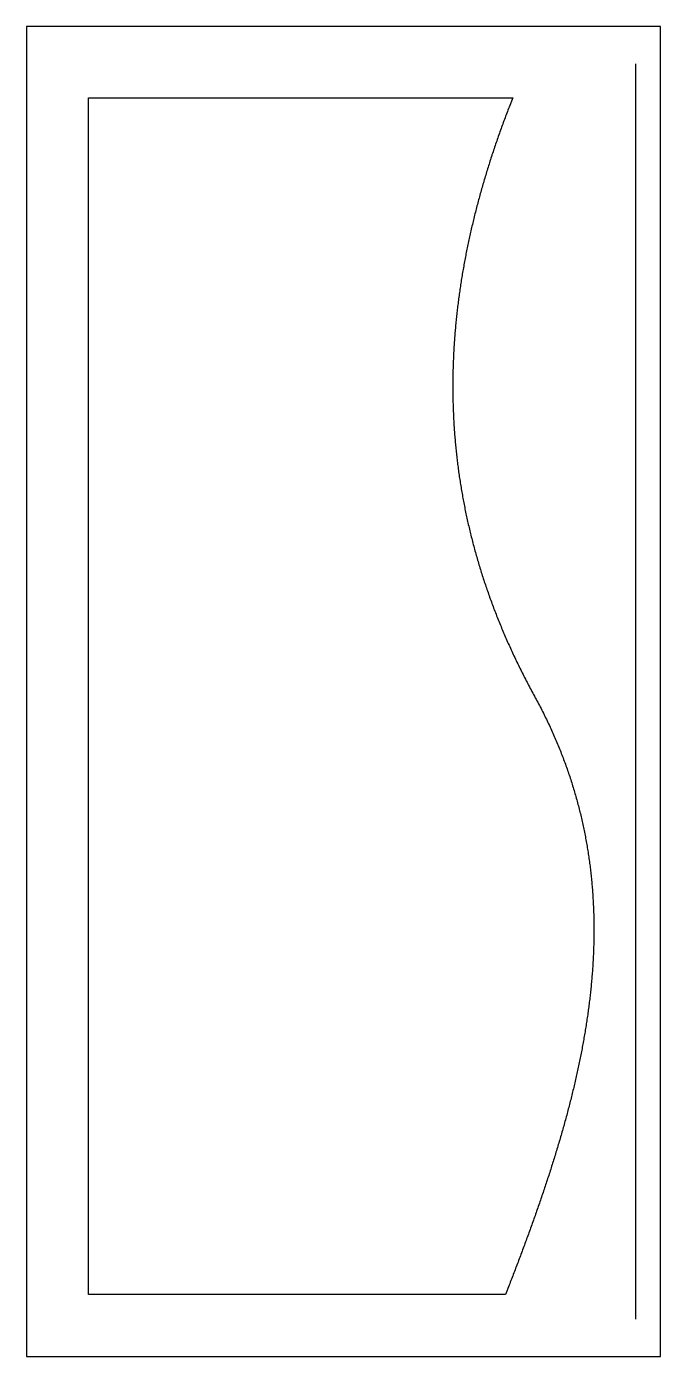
# Model space of a CAD drawing. Header units: millimetres. Extents: x 0 to 205, y 0 to 430.
import ezdxf

# ---------------------------------------------------------------- set-up
doc = ezdxf.new("R2010")
doc.units = ezdxf.units.MM
for name, color, linetype in [('CUT_P01_MAPLE', 3, 'CONTINUOUS'), ('REF_GRAIN', 8, 'CONTINUOUS'), ('REF_STOCK', 8, 'CONTINUOUS')]:
    doc.layers.add(name, color=color, linetype=linetype)

msp = doc.modelspace()

# ---------------------------------------------------------------- linework, layer by layer
at = {"layer": 'CUT_P01_MAPLE'}
msp.add_lwpolyline([(20, 20), (20, 23), (20, 23.5), (20, 24), (20, 24.5), (20, 25), (20, 25.5), (20, 26), (20, 26.5), (20, 27), (20, 27.5), (20, 28), (20, 28.5), (20, 29), (20, 29.5), (20, 30), (20, 30.5), (20, 31), (20, 31.5), (20, 32), (20, 32.5), (20, 33), (20, 33.5), (20, 34), (20, 34.5), (20, 35), (20, 35.5), (20, 36), (20, 36.5), (20, 37), (20, 37.5), (20, 38), (20, 38.5), (20, 39), (20, 39.5), (20, 40), (20, 40.5), (20, 41), (20, 41.5), (20, 42), (20, 42.5), (20, 43), (20, 43.5), (20, 44), (20, 44.5), (20, 45), (20, 45.5), (20, 46), (20, 46.5), (20, 47), (20, 47.5), (20, 48), (20, 48.5), (20, 49), (20, 49.5), (20, 50), (20, 50.5), (20, 51), (20, 51.5), (20, 52), (20, 52.5), (20, 53), (20, 53.5), (20, 54), (20, 54.5), (20, 55), (20, 55.5), (20, 56), (20, 56.5), (20, 57), (20, 57.5), (20, 58), (20, 58.5), (20, 59), (20, 59.5), (20, 60), (20, 60.5), (20, 61), (20, 61.5), (20, 62), (20, 62.5), (20, 63), (20, 63.5), (20, 64), (20, 64.5), (20, 65), (20, 65.5), (20, 66), (20, 66.5), (20, 67), (20, 67.5), (20, 68), (20, 68.5), (20, 69), (20, 69.5), (20, 70), (20, 70.5), (20, 71), (20, 71.5), (20, 72), (20, 72.5), (20, 73), (20, 73.5), (20, 74), (20, 74.5), (20, 75), (20, 75.5), (20, 76), (20, 76.5), (20, 77), (20, 77.5), (20, 78), (20, 78.5), (20, 79), (20, 79.5), (20, 80), (20, 80.5), (20, 81), (20, 81.5), (20, 82), (20, 82.5), (20, 83), (20, 83.5), (20, 84), (20, 84.5), (20, 85), (20, 85.5), (20, 86), (20, 86.5), (20, 87), (20, 87.5), (20, 88), (20, 88.5), (20, 89), (20, 89.5), (20, 90), (20, 90.5), (20, 91), (20, 91.5), (20, 92), (20, 92.5), (20, 93), (20, 93.5), (20, 94), (20, 94.5), (20, 95), (20, 95.5), (20, 96), (20, 96.5), (20, 97), (20, 97.5), (20, 98), (20, 98.5), (20, 99), (20, 99.5), (20, 100), (20, 100.5), (20, 101), (20, 101.5), (20, 102), (20, 102.5), (20, 103), (20, 103.5), (20, 104), (20, 104.5), (20, 105), (20, 105.5), (20, 106), (20, 106.5), (20, 107), (20, 107.5), (20, 108), (20, 108.5), (20, 109), (20, 109.5), (20, 110), (20, 110.5), (20, 111), (20, 111.5), (20, 112), (20, 112.5), (20, 113), (20, 113.5), (20, 114), (20, 114.5), (20, 115), (20, 115.5), (20, 116), (20, 116.5), (20, 117), (20, 117.5), (20, 118), (20, 118.5), (20, 119), (20, 119.5), (20, 120), (20, 120.5), (20, 121), (20, 121.5), (20, 122), (20, 122.5), (20, 123), (20, 123.5), (20, 124), (20, 124.5), (20, 125), (20, 125.5), (20, 126), (20, 126.5), (20, 127), (20, 127.5), (20, 128), (20, 128.5), (20, 129), (20, 129.5), (20, 130), (20, 130.5), (20, 131), (20, 131.5), (20, 132), (20, 132.5), (20, 133), (20, 133.5), (20, 134), (20, 134.5), (20, 135), (20, 135.5), (20, 136), (20, 136.5), (20, 137), (20, 137.5), (20, 138), (20, 138.5), (20, 139), (20, 139.5), (20, 140), (20, 140.5), (20, 141), (20, 141.5), (20, 142), (20, 142.5), (20, 143), (20, 143.5), (20, 144), (20, 144.5), (20, 145), (20, 145.5), (20, 146), (20, 146.5), (20, 147), (20, 147.5), (20, 148), (20, 148.5), (20, 149), (20, 149.5), (20, 150), (20, 150.5), (20, 151), (20, 151.5), (20, 152), (20, 152.5), (20, 153), (20, 153.5), (20, 154), (20, 154.5), (20, 155), (20, 155.5), (20, 156), (20, 156.5), (20, 157), (20, 157.5), (20, 158), (20, 158.5), (20, 159), (20, 159.5), (20, 160), (20, 160.5), (20, 161), (20, 161.5), (20, 162), (20, 162.5), (20, 163), (20, 163.5), (20, 164), (20, 164.5), (20, 165), (20, 165.5), (20, 166), (20, 166.5), (20, 167), (20, 167.5), (20, 168), (20, 168.5), (20, 169), (20, 169.5), (20, 170), (20, 170.5), (20, 171), (20, 171.5), (20, 172), (20, 172.5), (20, 173), (20, 173.5), (20, 174), (20, 174.5), (20, 175), (20, 175.5), (20, 176), (20, 176.5), (20, 177), (20, 177.5), (20, 178), (20, 178.5), (20, 179), (20, 179.5), (20, 180), (20, 180.5), (20, 181), (20, 181.5), (20, 182), (20, 182.5), (20, 183), (20, 183.5), (20, 184), (20, 184.5), (20, 185), (20, 185.5), (20, 186), (20, 186.5), (20, 187), (20, 187.5), (20, 188), (20, 188.5), (20, 189), (20, 189.5), (20, 190), (20, 190.5), (20, 191), (20, 191.5), (20, 192), (20, 192.5), (20, 193), (20, 193.5), (20, 194), (20, 194.5), (20, 195), (20, 195.5), (20, 196), (20, 196.5), (20, 197), (20, 197.5), (20, 198), (20, 198.5), (20, 199), (20, 199.5), (20, 200), (20, 200.5), (20, 201), (20, 201.5), (20, 202), (20, 202.5), (20, 203), (20, 203.5), (20, 204), (20, 204.5), (20, 205), (20, 205.5), (20, 206), (20, 206.5), (20, 207), (20, 207.5), (20, 208), (20, 208.5), (20, 209), (20, 209.5), (20, 210), (20, 210.5), (20, 211), (20, 211.5), (20, 212), (20, 212.5), (20, 213), (20, 213.5), (20, 214), (20, 214.5), (20, 215), (20, 215.5), (20, 216), (20, 216.5), (20, 217), (20, 217.5), (20, 218), (20, 218.5), (20, 219), (20, 219.5), (20, 220), (20, 220.5), (20, 221), (20, 221.5), (20, 222), (20, 222.5), (20, 223), (20, 223.5), (20, 224), (20, 224.5), (20, 225), (20, 225.5), (20, 226), (20, 226.5), (20, 227), (20, 227.5), (20, 228), (20, 228.5), (20, 229), (20, 229.5), (20, 230), (20, 230.5), (20, 231), (20, 231.5), (20, 232), (20, 232.5), (20, 233), (20, 233.5), (20, 234), (20, 234.5), (20, 235), (20, 235.5), (20, 236), (20, 236.5), (20, 237), (20, 237.5), (20, 238), (20, 238.5), (20, 239), (20, 239.5), (20, 240), (20, 240.5), (20, 241), (20, 241.5), (20, 242), (20, 242.5), (20, 243), (20, 243.5), (20, 244), (20, 244.5), (20, 245), (20, 245.5), (20, 246), (20, 246.5), (20, 247), (20, 247.5), (20, 248), (20, 248.5), (20, 249), (20, 249.5), (20, 250), (20, 250.5), (20, 251), (20, 251.5), (20, 252), (20, 252.5), (20, 253), (20, 253.5), (20, 254), (20, 254.5), (20, 255), (20, 255.5), (20, 256), (20, 256.5), (20, 257), (20, 257.5), (20, 258), (20, 258.5), (20, 259), (20, 259.5), (20, 260), (20, 260.5), (20, 261), (20, 261.5), (20, 262), (20, 262.5), (20, 263), (20, 263.5), (20, 264), (20, 264.5), (20, 265), (20, 265.5), (20, 266), (20, 266.5), (20, 267), (20, 267.5), (20, 268), (20, 268.5), (20, 269), (20, 269.5), (20, 270), (20, 270.5), (20, 271), (20, 271.5), (20, 272), (20, 272.5), (20, 273), (20, 273.5), (20, 274), (20, 274.5), (20, 275), (20, 275.5), (20, 276), (20, 276.5), (20, 277), (20, 277.5), (20, 278), (20, 278.5), (20, 279), (20, 279.5), (20, 280), (20, 280.5), (20, 281), (20, 281.5), (20, 282), (20, 282.5), (20, 283), (20, 283.5), (20, 284), (20, 284.5), (20, 285), (20, 285.5), (20, 286), (20, 286.5), (20, 287), (20, 287.5), (20, 288), (20, 288.5), (20, 289), (20, 289.5), (20, 290), (20, 290.5), (20, 291), (20, 291.5), (20, 292), (20, 292.5), (20, 293), (20, 293.5), (20, 294), (20, 294.5), (20, 295), (20, 295.5), (20, 296), (20, 296.5), (20, 297), (20, 297.5), (20, 298), (20, 298.5), (20, 299), (20, 299.5), (20, 300), (20, 300.5), (20, 301), (20, 301.5), (20, 302), (20, 302.5), (20, 303), (20, 303.5), (20, 304), (20, 304.5), (20, 305), (20, 305.5), (20, 306), (20, 306.5), (20, 307), (20, 307.5), (20, 308), (20, 308.5), (20, 309), (20, 309.5), (20, 310), (20, 310.5), (20, 311), (20, 311.5), (20, 312), (20, 312.5), (20, 313), (20, 313.5), (20, 314), (20, 314.5), (20, 315), (20, 315.5), (20, 316), (20, 316.5), (20, 317), (20, 317.5), (20, 318), (20, 318.5), (20, 319), (20, 319.5), (20, 320), (20, 320.5), (20, 321), (20, 321.5), (20, 322), (20, 322.5), (20, 323), (20, 323.5), (20, 324), (20, 324.5), (20, 325), (20, 325.5), (20, 326), (20, 326.5), (20, 327), (20, 327.5), (20, 328), (20, 328.5), (20, 329), (20, 329.5), (20, 330), (20, 330.5), (20, 331), (20, 331.5), (20, 332), (20, 332.5), (20, 333), (20, 333.5), (20, 334), (20, 334.5), (20, 335), (20, 335.5), (20, 336), (20, 336.5), (20, 337), (20, 337.5), (20, 338), (20, 338.5), (20, 339), (20, 339.5), (20, 340), (20, 340.5), (20, 341), (20, 341.5), (20, 342), (20, 342.5), (20, 343), (20, 343.5), (20, 344), (20, 344.5), (20, 345), (20, 345.5), (20, 346), (20, 346.5), (20, 347), (20, 347.5), (20, 348), (20, 348.5), (20, 349), (20, 349.5), (20, 350), (20, 350.5), (20, 351), (20, 351.5), (20, 352), (20, 352.5), (20, 353), (20, 353.5), (20, 354), (20, 354.5), (20, 355), (20, 355.5), (20, 356), (20, 356.5), (20, 357), (20, 357.5), (20, 358), (20, 358.5), (20, 359), (20, 359.5), (20, 360), (20, 360.5), (20, 361), (20, 361.5), (20, 362), (20, 362.5), (20, 363), (20, 363.5), (20, 364), (20, 364.5), (20, 365), (20, 365.5), (20, 366), (20, 366.5), (20, 367), (20, 367.5), (20, 368), (20, 368.5), (20, 369), (20, 369.5), (20, 370), (20, 370.5), (20, 371), (20, 371.5), (20, 372), (20, 372.5), (20, 373), (20, 373.5), (20, 374), (20, 374.5), (20, 375), (20, 375.5), (20, 376), (20, 376.5), (20, 377), (20, 377.5), (20, 378), (20, 378.5), (20, 379), (20, 379.5), (20, 380), (20, 380.5), (20, 381), (20, 381.5), (20, 382), (20, 382.5), (20, 383), (20, 383.5), (20, 384), (20, 384.5), (20, 385), (20, 385.5), (20, 386), (20, 386.5), (20, 387), (20, 387.5), (20, 388), (20, 388.5), (20, 389), (20, 389.5), (20, 390), (20, 390.5), (20, 391), (20, 391.5), (20, 392), (20, 392.5), (20, 393), (20, 393.5), (20, 394), (20, 394.5), (20, 395), (20, 395.5), (20, 396), (20, 396.5), (20, 397), (20, 397.5), (20, 398), (20, 398.5), (20, 399), (20, 399.5), (20, 400), (20, 400.5), (20, 401), (20, 401.5), (20, 402), (20, 402.5), (20, 403), (20, 403.5), (20, 404), (20, 407), (157.231508, 407), (156.070866, 404), (155.877891, 403.5), (155.685849, 403), (155.494741, 402.5), (155.304568, 402), (155.115332, 401.5), (154.927034, 401), (154.739677, 400.5), (154.553262, 400), (154.36779, 399.5), (154.183262, 399), (153.999681, 398.5), (153.817048, 398), (153.635364, 397.5), (153.454632, 397), (153.274852, 396.5), (153.096026, 396), (152.918155, 395.5), (152.741242, 395), (152.565288, 394.5), (152.390294, 394), (152.216263, 393.5), (152.043194, 393), (151.871091, 392.5), (151.699954, 392), (151.529785, 391.5), (151.360586, 391), (151.192358, 390.5), (151.025103, 390), (150.858822, 389.5), (150.693518, 389), (150.52919, 388.5), (150.365842, 388), (150.203474, 387.5), (150.042089, 387), (149.881687, 386.5), (149.72227, 386), (149.56384, 385.5), (149.406398, 385), (149.249947, 384.5), (149.094486, 384), (148.940019, 383.5), (148.786546, 383), (148.63407, 382.5), (148.482591, 382), (148.332111, 381.5), (148.182632, 381), (148.034156, 380.5), (147.886683, 380), (147.740216, 379.5), (147.594756, 379), (147.450304, 378.5), (147.306862, 378), (147.164432, 377.5), (147.023016, 377), (146.882614, 376.5), (146.743228, 376), (146.60486, 375.5), (146.467512, 375), (146.331185, 374.5), (146.19588, 374), (146.061599, 373.5), (145.928344, 373), (145.796116, 372.5), (145.664917, 372), (145.534748, 371.5), (145.405611, 371), (145.277508, 370.5), (145.150439, 370), (145.024407, 369.5), (144.899414, 369), (144.775459, 368.5), (144.652546, 368), (144.530676, 367.5), (144.40985, 367), (144.29007, 366.5), (144.171337, 366), (144.053654, 365.5), (143.93702, 365), (143.821439, 364.5), (143.706912, 364), (143.593439, 363.5), (143.481024, 363), (143.369667, 362.5), (143.259369, 362), (143.150133, 361.5), (143.04196, 361), (142.934852, 360.5), (142.828809, 360), (142.723835, 359.5), (142.619929, 359), (142.517094, 358.5), (142.415332, 358), (142.314643, 357.5), (142.21503, 357), (142.116493, 356.5), (142.019035, 356), (141.922658, 355.5), (141.827361, 355), (141.733148, 354.5), (141.64002, 354), (141.547978, 353.5), (141.457024, 353), (141.367159, 352.5), (141.278385, 352), (141.190704, 351.5), (141.104117, 351), (141.018625, 350.5), (140.934231, 350), (140.850935, 349.5), (140.76874, 349), (140.687646, 348.5), (140.607656, 348), (140.52877, 347.5), (140.450992, 347), (140.374321, 346.5), (140.29876, 346), (140.22431, 345.5), (140.150972, 345), (140.078749, 344.5), (140.007642, 344), (139.937652, 343.5), (139.868782, 343), (139.801031, 342.5), (139.734403, 342), (139.668898, 341.5), (139.604519, 341), (139.541266, 340.5), (139.479141, 340), (139.418146, 339.5), (139.358283, 339), (139.299552, 338.5), (139.241956, 338), (139.185496, 337.5), (139.130174, 337), (139.075991, 336.5), (139.022948, 336), (138.971048, 335.5), (138.920291, 335), (138.87068, 334.5), (138.822216, 334), (138.7749, 333.5), (138.728734, 333), (138.68372, 332.5), (138.639859, 332), (138.597153, 331.5), (138.555603, 331), (138.515211, 330.5), (138.475978, 330), (138.437906, 329.5), (138.400996, 329), (138.365251, 328.5), (138.330671, 328), (138.297258, 327.5), (138.265014, 327), (138.23394, 326.5), (138.204038, 326), (138.175309, 325.5), (138.147755, 325), (138.121378, 324.5), (138.096178, 324), (138.072158, 323.5), (138.04932, 323), (138.027664, 322.5), (138.007192, 322), (137.987906, 321.5), (137.969807, 321), (137.952897, 320.5), (137.937178, 320), (137.922651, 319.5), (137.909317, 319), (137.897178, 318.5), (137.886236, 318), (137.876493, 317.5), (137.867949, 317), (137.860606, 316.5), (137.854466, 316), (137.849531, 315.5), (137.845802, 315), (137.84328, 314.5), (137.841967, 314), (137.841865, 313.5), (137.842975, 313), (137.845299, 312.5), (137.848839, 312), (137.853595, 311.5), (137.859569, 311), (137.866764, 310.5), (137.87518, 310), (137.884819, 309.5), (137.895683, 309), (137.907773, 308.5), (137.921091, 308), (137.935638, 307.5), (137.951416, 307), (137.968427, 306.5), (137.986671, 306), (138.006151, 305.5), (138.026868, 305), (138.048824, 304.5), (138.07202, 304), (138.096458, 303.5), (138.122138, 303), (138.149064, 302.5), (138.177237, 302), (138.206657, 301.5), (138.237327, 301), (138.269247, 300.5), (138.302421, 300), (138.336849, 299.5), (138.372532, 299), (138.409473, 298.5), (138.447672, 298), (138.487132, 297.5), (138.527854, 297), (138.56984, 296.5), (138.61309, 296), (138.657607, 295.5), (138.703393, 295), (138.750448, 294.5), (138.798774, 294), (138.848373, 293.5), (138.899247, 293), (138.951396, 292.5), (139.004824, 292), (139.05953, 291.5), (139.115517, 291), (139.172785, 290.5), (139.231338, 290), (139.291176, 289.5), (139.352301, 289), (139.414714, 288.5), (139.478417, 288), (139.543412, 287.5), (139.6097, 287), (139.677282, 286.5), (139.746161, 286), (139.816337, 285.5), (139.887812, 285), (139.960589, 284.5), (140.034667, 284), (140.11005, 283.5), (140.186738, 283), (140.264733, 282.5), (140.344037, 282), (140.424651, 281.5), (140.506577, 281), (140.589816, 280.5), (140.674369, 280), (140.76024, 279.5), (140.847428, 279), (140.935935, 278.5), (141.025764, 278), (141.116915, 277.5), (141.20939, 277), (141.303192, 276.5), (141.39832, 276), (141.494777, 275.5), (141.592565, 275), (141.691684, 274.5), (141.792137, 274), (141.893925, 273.5), (141.997049, 273), (142.101512, 272.5), (142.207315, 272), (142.314458, 271.5), (142.422945, 271), (142.532776, 270.5), (142.643952, 270), (142.756476, 269.5), (142.87035, 269), (142.985574, 268.5), (143.10215, 268), (143.220079, 267.5), (143.339364, 267), (143.460006, 266.5), (143.582006, 266), (143.705366, 265.5), (143.830087, 265), (143.956172, 264.5), (144.083621, 264), (144.212436, 263.5), (144.342619, 263), (144.474171, 262.5), (144.607094, 262), (144.741389, 261.5), (144.877058, 261), (145.014103, 260.5), (145.152524, 260), (145.292324, 259.5), (145.433505, 259), (145.576067, 258.5), (145.720012, 258), (145.865342, 257.5), (146.012058, 257), (146.160162, 256.5), (146.309656, 256), (146.46054, 255.5), (146.612818, 255), (146.766489, 254.5), (146.921556, 254), (147.07802, 253.5), (147.235883, 253), (147.395147, 252.5), (147.555812, 252), (147.71788, 251.5), (147.881354, 251), (148.046234, 250.5), (148.212523, 250), (148.380221, 249.5), (148.54933, 249), (148.719852, 248.5), (148.891788, 248), (149.06514, 247.5), (149.23991, 247), (149.416098, 246.5), (149.593707, 246), (149.772739, 245.5), (149.953193, 245), (150.135074, 244.5), (150.31838, 244), (150.503116, 243.5), (150.689281, 243), (150.876877, 242.5), (151.065906, 242), (151.25637, 241.5), (151.44827, 241), (151.641608, 240.5), (151.836385, 240), (152.032603, 239.5), (152.230263, 239), (152.429367, 238.5), (152.629916, 238), (152.831912, 237.5), (153.035357, 237), (153.240252, 236.5), (153.446598, 236), (153.654398, 235.5), (153.863652, 235), (154.074363, 234.5), (154.286531, 234), (154.500159, 233.5), (154.715248, 233), (154.9318, 232.5), (155.149815, 232), (155.369296, 231.5), (155.590245, 231), (155.812662, 230.5), (156.036549, 230), (156.261908, 229.5), (156.488741, 229), (156.717049, 228.5), (156.946833, 228), (157.178095, 227.5), (157.410837, 227), (157.64506, 226.5), (157.880765, 226), (158.117955, 225.5), (158.356631, 225), (158.596794, 224.5), (158.838447, 224), (159.081589, 223.5), (159.326224, 223), (159.572352, 222.5), (159.819976, 222), (160.069096, 221.5), (160.319714, 221), (160.571833, 220.5), (160.825453, 220), (161.080575, 219.5), (161.337202, 219), (161.595336, 218.5), (161.854976, 218), (162.116126, 217.5), (162.378787, 217), (162.64296, 216.5), (162.908647, 216), (163.175849, 215.5), (163.444568, 215), (163.714806, 214.5), (163.986563, 214), (164.259843, 213.5), (164.532784, 213), (164.80353, 212.5), (165.072087, 212), (165.338458, 211.5), (165.60265, 211), (165.864668, 210.5), (166.124516, 210), (166.382199, 209.5), (166.637724, 209), (166.891094, 208.5), (167.142315, 208), (167.391392, 207.5), (167.638331, 207), (167.883136, 206.5), (168.125812, 206), (168.366365, 205.5), (168.604799, 205), (168.84112, 204.5), (169.075333, 204), (169.307443, 203.5), (169.537455, 203), (169.765374, 202.5), (169.991205, 202), (170.214954, 201.5), (170.436625, 201), (170.656224, 200.5), (170.873755, 200), (171.089224, 199.5), (171.302637, 199), (171.513997, 198.5), (171.72331, 198), (171.930582, 197.5), (172.135817, 197), (172.33902, 196.5), (172.540198, 196), (172.739353, 195.5), (172.936493, 195), (173.131621, 194.5), (173.324744, 194), (173.515865, 193.5), (173.704991, 193), (173.892126, 192.5), (174.077275, 192), (174.260445, 191.5), (174.441638, 191), (174.620862, 190.5), (174.79812, 190), (174.973418, 189.5), (175.146762, 189), (175.318155, 188.5), (175.487604, 188), (175.655114, 187.5), (175.820689, 187), (175.984334, 186.5), (176.146055, 186), (176.305857, 185.5), (176.463745, 185), (176.619724, 184.5), (176.7738, 184), (176.925976, 183.5), (177.076259, 183), (177.224654, 182.5), (177.371165, 182), (177.515797, 181.5), (177.658557, 181), (177.799448, 180.5), (177.938477, 180), (178.075647, 179.5), (178.210965, 179), (178.344436, 178.5), (178.476063, 178), (178.605854, 177.5), (178.733812, 177), (178.859942, 176.5), (178.984251, 176), (179.106743, 175.5), (179.227423, 175), (179.346296, 174.5), (179.463367, 174), (179.578642, 173.5), (179.692125, 173), (179.803822, 172.5), (179.913738, 172), (180.021878, 171.5), (180.128247, 171), (180.232849, 170.5), (180.335691, 170), (180.436778, 169.5), (180.536113, 169), (180.633704, 168.5), (180.729553, 168), (180.823668, 167.5), (180.916052, 167), (181.006712, 166.5), (181.095651, 166), (181.182876, 165.5), (181.268391, 165), (181.352201, 164.5), (181.434312, 164), (181.514729, 163.5), (181.593456, 163), (181.670499, 162.5), (181.745863, 162), (181.819553, 161.5), (181.891574, 161), (181.961931, 160.5), (182.03063, 160), (182.097675, 159.5), (182.163072, 159), (182.226825, 158.5), (182.288941, 158), (182.349423, 157.5), (182.408277, 157), (182.465508, 156.5), (182.521122, 156), (182.575123, 155.5), (182.627516, 155), (182.678307, 154.5), (182.727501, 154), (182.775102, 153.5), (182.821117, 153), (182.865549, 152.5), (182.908404, 152), (182.949688, 151.5), (182.989405, 151), (183.02756, 150.5), (183.064159, 150), (183.099206, 149.5), (183.132707, 149), (183.164667, 148.5), (183.195091, 148), (183.223985, 147.5), (183.251352, 147), (183.277198, 146.5), (183.301529, 146), (183.32435, 145.5), (183.345665, 145), (183.36548, 144.5), (183.383799, 144), (183.400629, 143.5), (183.415974, 143), (183.429839, 142.5), (183.442229, 142), (183.453149, 141.5), (183.462605, 141), (183.470602, 140.5), (183.477144, 140), (183.482237, 139.5), (183.485886, 139), (183.488096, 138.5), (183.488872, 138), (183.488219, 137.5), (183.486143, 137), (183.482648, 136.5), (183.47774, 136), (183.471423, 135.5), (183.463703, 135), (183.454585, 134.5), (183.444074, 134), (183.432175, 133.5), (183.418894, 133), (183.404234, 132.5), (183.388202, 132), (183.370803, 131.5), (183.352041, 131), (183.331922, 130.5), (183.310451, 130), (183.287633, 129.5), (183.263473, 129), (183.237976, 128.5), (183.211148, 128), (183.182993, 127.5), (183.153516, 127), (183.122723, 126.5), (183.090619, 126), (183.057208, 125.5), (183.022497, 125), (182.986489, 124.5), (182.949191, 124), (182.910607, 123.5), (182.870742, 123), (182.829602, 122.5), (182.787192, 122), (182.743516, 121.5), (182.69858, 121), (182.652389, 120.5), (182.604947, 120), (182.556261, 119.5), (182.506336, 119), (182.455175, 118.5), (182.402786, 118), (182.349171, 117.5), (182.294338, 117), (182.23829, 116.5), (182.181033, 116), (182.122572, 115.5), (182.062912, 115), (182.002058, 114.5), (181.940016, 114), (181.87679, 113.5), (181.812386, 113), (181.746808, 112.5), (181.680062, 112), (181.612153, 111.5), (181.543086, 111), (181.472866, 110.5), (181.401498, 110), (181.328988, 109.5), (181.25534, 109), (181.180559, 108.5), (181.104651, 108), (181.027621, 107.5), (180.949474, 107), (180.870214, 106.5), (180.789848, 106), (180.70838, 105.5), (180.625815, 105), (180.542159, 104.5), (180.457416, 104), (180.371591, 103.5), (180.284691, 103), (180.196719, 102.5), (180.107681, 102), (180.017582, 101.5), (179.926427, 101), (179.834221, 100.5), (179.74097, 100), (179.646679, 99.5), (179.551352, 99), (179.454994, 98.5), (179.357611, 98), (179.259209, 97.5), (179.159791, 97), (179.059363, 96.5), (178.957931, 96), (178.855499, 95.5), (178.752072, 95), (178.647656, 94.5), (178.542256, 94), (178.435876, 93.5), (178.328522, 93), (178.2202, 92.5), (178.110913, 92), (178.000668, 91.5), (177.889468, 91), (177.777321, 90.5), (177.664229, 90), (177.5502, 89.5), (177.435237, 89), (177.319346, 88.5), (177.202532, 88), (177.0848, 87.5), (176.966155, 87), (176.846603, 86.5), (176.726147, 86), (176.604795, 85.5), (176.48255, 85), (176.359417, 84.5), (176.235403, 84), (176.110511, 83.5), (175.984748, 83), (175.858117, 82.5), (175.730625, 82), (175.602277, 81.5), (175.473076, 81), (175.34303, 80.5), (175.212142, 80), (175.080417, 79.5), (174.947862, 79), (174.814481, 78.5), (174.680279, 78), (174.545261, 77.5), (174.409432, 77), (174.272798, 76.5), (174.135363, 76), (173.997134, 75.5), (173.858113, 75), (173.718308, 74.5), (173.577723, 74), (173.436363, 73.5), (173.294233, 73), (173.151338, 72.5), (173.007684, 72), (172.863275, 71.5), (172.718117, 71), (172.572215, 70.5), (172.425573, 70), (172.278198, 69.5), (172.130093, 69), (171.981265, 68.5), (171.831718, 68), (171.681458, 67.5), (171.530489, 67), (171.378816, 66.5), (171.226445, 66), (171.073382, 65.5), (170.91963, 65), (170.765195, 64.5), (170.610082, 64), (170.454296, 63.5), (170.297843, 63), (170.140728, 62.5), (169.982955, 62), (169.824529, 61.5), (169.665457, 61), (169.505742, 60.5), (169.345391, 60), (169.184407, 59.5), (169.022797, 59), (168.860565, 58.5), (168.697716, 58), (168.534257, 57.5), (168.37019, 57), (168.205523, 56.5), (168.040259, 56), (167.874405, 55.5), (167.707964, 55), (167.540943, 54.5), (167.373346, 54), (167.205179, 53.5), (167.036446, 53), (166.867153, 52.5), (166.697304, 52), (166.526905, 51.5), (166.355962, 51), (166.184478, 50.5), (166.01246, 50), (165.839911, 49.5), (165.666839, 49), (165.493246, 48.5), (165.31914, 48), (165.144524, 47.5), (164.969404, 47), (164.793785, 46.5), (164.617672, 46), (164.44107, 45.5), (164.263984, 45), (164.08642, 44.5), (163.908382, 44), (163.729876, 43.5), (163.550906, 43), (163.371479, 42.5), (163.191598, 42), (163.011269, 41.5), (162.830498, 41), (162.649288, 40.5), (162.467646, 40), (162.285577, 39.5), (162.103085, 39), (161.920176, 38.5), (161.736854, 38), (161.553125, 37.5), (161.368995, 37), (161.184467, 36.5), (160.999548, 36), (160.814242, 35.5), (160.628555, 35), (160.442491, 34.5), (160.256055, 34), (160.069254, 33.5), (159.882091, 33), (159.694572, 32.5), (159.506703, 32), (159.318487, 31.5), (159.129931, 31), (158.941039, 30.5), (158.751817, 30), (158.56227, 29.5), (158.372402, 29), (158.182219, 28.5), (157.991726, 28), (157.800928, 27.5), (157.60983, 27), (157.418437, 26.5), (157.226755, 26), (157.034788, 25.5), (156.842542, 25), (156.650022, 24.5), (156.457232, 24), (156.264179, 23.5), (156.070866, 23), (154.910224, 20)], close=True, dxfattribs=at)
at = {"layer": 'REF_GRAIN'}
msp.add_lwpolyline([(197, 12), (197, 418)], dxfattribs=at)
at = {"layer": 'REF_STOCK'}
msp.add_lwpolyline([(0, 0), (205, 0), (205, 430), (0, 430)], close=True, dxfattribs=at)

doc.saveas('drawing.dxf')
